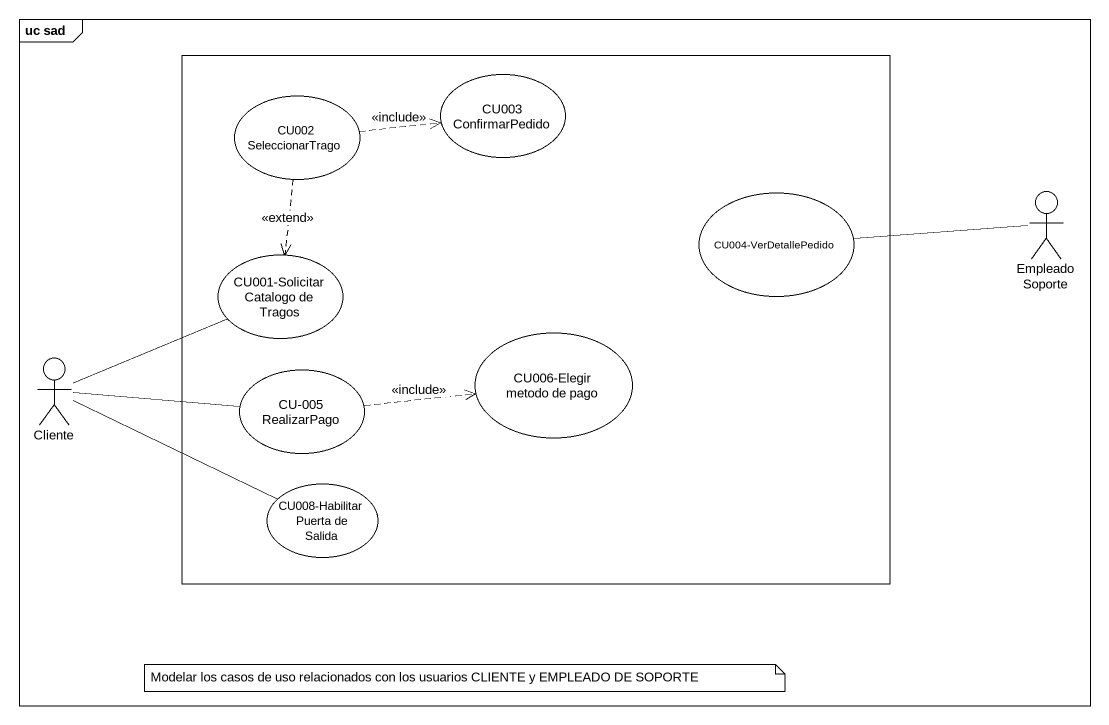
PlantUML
@startuml
mainframe uc sad
rectangle " " as rectangle1 {
  usecase "CU003 ConfirmarPedido" as CU003_ConfirmarPedido
  usecase "CU002 SeleccionarTrago" as CU002_SeleccionarTrago
  usecase "CU004-VerDetallePedido" as CU004_VerDetallePedido
  usecase "CU001-Solicitar Catalogo de Tragos" as CU001_Solicitar_Catalogo_de
  usecase "CU006-Elegir metodo de pago" as CU006_Elegir_metodo_de_pago
  usecase "CU-005 RealizarPago" as CU_005_RealizarPago
  usecase "CU008-Habilitar Puerta de Salida" as CU008_Habilitar_Puerta_de
}
actor "Empleado Soporte" as Empleado_Soporte
actor Cliente
CU002_SeleccionarTrago .right.> CU003_ConfirmarPedido : <<include>>
CU002_SeleccionarTrago ..> CU001_Solicitar_Catalogo_de : <<extend>>
Empleado_Soporte -left- CU004_VerDetallePedido
Cliente -right- CU001_Solicitar_Catalogo_de
Cliente -right- CU_005_RealizarPago
Cliente -right- CU008_Habilitar_Puerta_de
CU_005_RealizarPago .right.> CU006_Elegir_metodo_de_pago : <<include>>
note as N1
  Modelar los casos de uso relacionados con los usuarios CLIENTE y EMPLEADO DE SOPORTE
end note
@enduml
